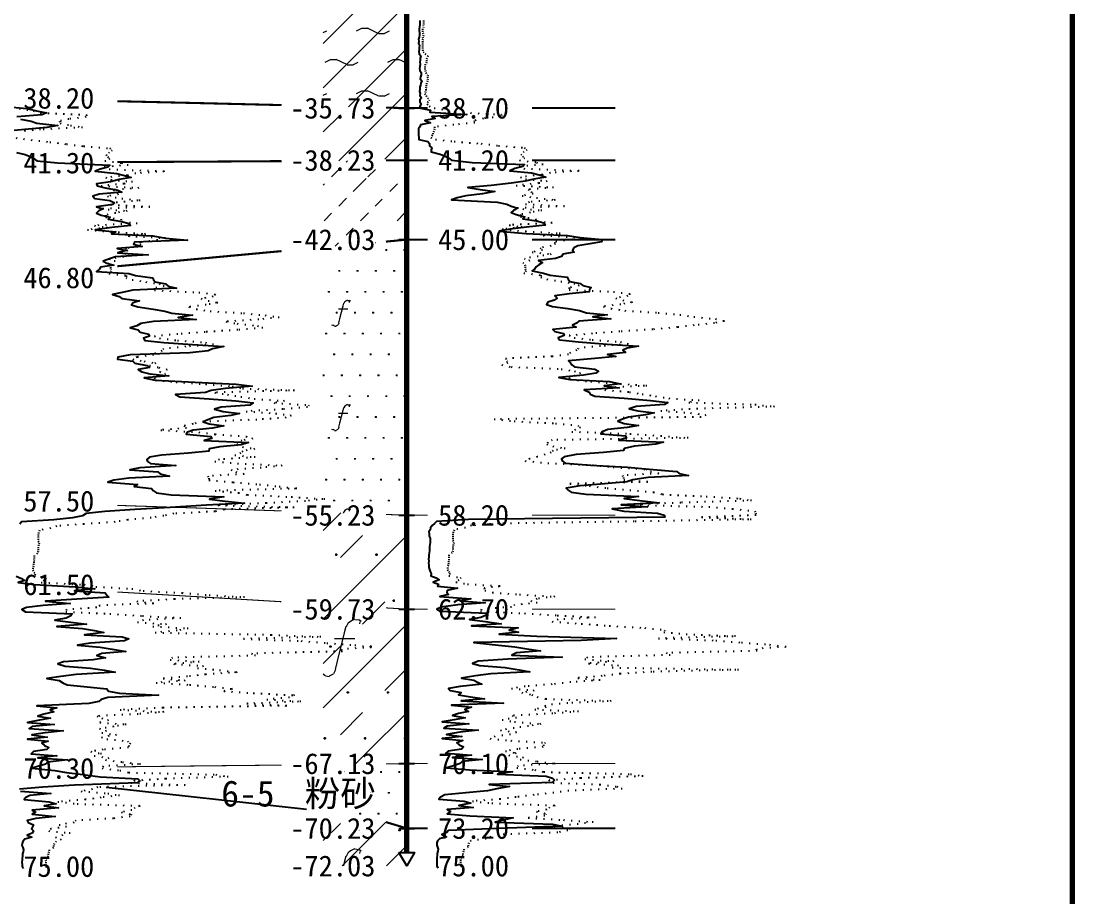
# Model space of a CAD drawing. Extents: x -37 to 3540, y -1485 to 297.
# Drawn here: x 1635.2 to 1736.1, y -1421 to -1337.1 of the extents above; entities that cross this region are included whole.
import ezdxf
from ezdxf.enums import TextEntityAlignment as Align

# ---------------------------------------------------------------- set-up
doc = ezdxf.new("R2010")
doc.units = 0
doc.linetypes.add('DOT', pattern=[6.35, 0, -6.35])
for name, color, linetype in [('CURVE', 200, 'CONTINUOUS'), ('FRAME', 7, 'CONTINUOUS'), ('HOLE', 41, 'CONTINUOUS'), ('STRATUM', 241, 'CONTINUOUS')]:
    doc.layers.add(name, color=color, linetype=linetype)
doc.layers.add('HATCH', color=7, linetype='CONTINUOUS', lineweight=13)
doc.styles.add('ST', font='')
doc.styles.get('ST').set_extended_font_data('SimSun')
pattern_1 = [(45, (1335.897, -1485), (-4.24264, 4.24264), [10, 0]), (45, (1336.958, -1488.182), (-2.12132, 6.36396), [3, -3])]
pattern_2 = [(82.875, (1335.0624, -1486.206), (0.0003693, 10.0001764), [0.0893, -80.5337]), (143.13, (1335.1634, -1486.2818), (-29.999964, 20.000054), [0.12627, -49.87373]), (172.875, (1335.3406, -1486.304), (-70.0002457, 9.9996603), [0.17857, -80.44443]), (206.565, (1335.519, -1486.2147), (-9.999705, -9.999687), [0.19954, -22.16046]), (243.435, (1335.6083, -1486.0363), (9e-06, -9.999696), [0.19954, -22.16146]), (255.964, (1335.6976, -1485.679), (-0.0002, -9.999501), [0.36813, -40.86287]), (255.964, (1336.0076, -1484.439), (-0.0002, -9.999501), [1.27838, -39.95262]), (255.964, (1336.076, -1484.165), (-0.0002, -9.999501), [0.28235, -40.94865]), (216.87, (1336.2663, -1483.9108), (-9.999982, -10.000018), [0.12627, -49.87373]), (243.435, (1336.1653, -1483.9865), (9e-06, -9.999696), [0.19954, -22.16146]), (206.565, (1336.445, -1483.8215), (-9.999705, -9.999687), [0.19954, -22.16046]), (172.875, (1336.622, -1483.8437), (-70.0002457, 9.9996603), [0.17857, -80.44443]), (143.13, (1336.723, -1483.9194), (-29.999964, 20.000054), [0.12627, -49.87373]), (82.875, (1336.712, -1484.008), (0.0003693, 10.0001764), [0.0893, -80.5337]), (0, (1335.567, -1484.66), (0, 10), [0.89286, -9.10714]), (0, (1335.922, -1485), (1, 2), [0, -1.75]), (0, (1335.897, -1484.975), (1, 2), [0, -1.75]), (0, (1335.897, -1485), (1, 2), [0, -1.75]), (0, (1335.872, -1485), (1, 2), [0, -1.75]), (0, (1335.897, -1485.025), (1, 2), [0, -1.75])]
pattern_3 = [(82.875, (1334.0608, -1487.6533), (0.000812, 22.000388), [0.1964, -177.1742]), (143.13, (1334.283, -1487.82), (-65.99992, 44.00012), [0.2778, -109.7222]), (172.875, (1334.673, -1487.8687), (-154.00054, 21.999253), [0.39285, -176.97775]), (206.565, (1335.066, -1487.672), (-21.99935, -21.9993), [0.439, -48.753]), (243.435, (1335.262, -1487.28), (2e-05, -21.99933), [0.439, -48.7552]), (255.964, (1335.4583, -1486.494), (-0.00044, -21.9989), [0.8099, -89.8983]), (255.964, (1336.1404, -1483.7656), (-0.00044, -21.9989), [2.8124, -87.8958]), (255.964, (1336.291, -1483.163), (-0.00044, -21.9989), [0.6212, -90.087]), (216.87, (1336.7096, -1482.6037), (-21.99996, -22.00004), [0.2778, -109.7222]), (243.435, (1336.487, -1482.77), (2e-05, -21.99933), [0.439, -48.7552]), (206.565, (1337.102, -1482.407), (-21.99935, -21.9993), [0.439, -48.753]), (172.875, (1337.492, -1482.456), (-154.00054, 21.999253), [0.39285, -176.97775]), (143.13, (1337.7143, -1482.6228), (-65.99992, 44.00012), [0.2778, -109.7222]), (82.875, (1337.69, -1482.8177), (0.000812, 22.000388), [0.1964, -177.1742]), (0, (1335.172, -1484.252), (0, 22), [1.9643, -20.0357]), (0, (1335.952, -1485), (2.2, 4.4), [0, -3.85]), (0, (1335.897, -1484.945), (2.2, 4.4), [0, -3.85]), (0, (1335.897, -1485), (2.2, 4.4), [0, -3.85]), (0, (1335.842, -1485), (2.2, 4.4), [0, -3.85]), (0, (1335.897, -1485.055), (2.2, 4.4), [0, -3.85])]

msp = doc.modelspace()

# ---------------------------------------------------------------- hatches: boundary and pattern name
at = {"layer": 'HATCH'}
h = msp.add_hatch(dxfattribs=at)
h.set_pattern_fill('YNNT', color=251, style=0)
h.set_pattern_definition([(45, (1335.897, -1485), (-2.12132, 2.12132), [10, 0]), (26.565, (1336.971, -1485.2536), (5.999823, 5.999812), [0.567, -12.849]), (0, (1336.404, -1485.2536), (0, 6), [0.567, -5.433]), (26.565, (1334.3157, -1485), (5.999823, 5.999812), [0.567, -12.849]), (0, (1334.823, -1484.7464), (0, 6), [0.567, -5.433]), (153.435, (1336.404, -1485.2536), (-5.999818, -5e-06), [1.134, -12.2826]), (26.565, (1339.971, -1482.2536), (5.999823, 5.999812), [0.567, -12.849]), (0, (1339.404, -1482.2536), (0, 6), [0.567, -5.433]), (26.565, (1337.3157, -1482), (5.999823, 5.999812), [0.567, -12.849]), (0, (1337.823, -1481.7464), (0, 6), [0.567, -5.433]), (153.435, (1339.404, -1482.2536), (-5.999818, -5e-06), [1.134, -12.2826])])
h.paths.add_polyline_path([(1672.12, -1334.41), (1664.12, -1334.58), (1664.12, -1345.22), (1672.12, -1345.41)])
h.paths.add_polyline_path([(1660.05, -1346.9), (1669.61, -1346.9), (1669.61, -1343.97), (1660.05, -1343.97)], flags=9)
h.paths.add_polyline_path([(1660.05, -1335.9), (1669.61, -1335.9), (1669.61, -1332.97), (1660.05, -1332.97)], flags=9)
h = msp.add_hatch(dxfattribs=at)
h.set_pattern_fill('FZNT', color=32, style=0)
h.set_pattern_definition(pattern_1)
h.paths.add_polyline_path([(1672.12, -1345.41), (1664.12, -1345.22), (1664.12, -1350.46), (1672.12, -1350.41)])
h.paths.add_polyline_path([(1660.05, -1351.9), (1669.61, -1351.9), (1669.61, -1348.97), (1660.05, -1348.97)], flags=9)
h.paths.add_polyline_path([(1660.05, -1346.9), (1669.61, -1346.9), (1669.61, -1343.97), (1660.05, -1343.97)], flags=9)
h = msp.add_hatch(dxfattribs=at)
h.set_pattern_fill('NZFT', color=52, style=0)
h.set_pattern_definition([(45, (1335.897, -1485), (-6e-07, 6.99998), [0.9473, -8.9522]), (45, (1337.297, -1483.6), (-6e-07, 6.99998), [0.9869, -8.9126]), (45, (1338.697, -1482.2), (-6e-07, 6.99998), [1.06018, -8.83931]), (45, (1340.097, -1480.8), (-6e-07, 6.99998), [0.94918, -8.95032]), (45, (1341.497, -1479.4), (-6e-07, 6.99998), [1.0365, -8.863]), (45, (1339.397, -1485), (-6e-07, 6.99998), [1.01335, -8.88615]), (45, (1340.797, -1483.6), (-6e-07, 6.99998), [1.07896, -12.12037]), (45, (1342.197, -1482.2), (-6e-07, 6.99998), [0.99882, -8.90067]), (45, (1336.597, -1480.8), (-4e-07, 6.99998), [1.05533, -8.84416]), (45, (1337.997, -1479.4), (-4e-07, 6.99998), [1.0365, -8.863])])
h.paths.add_polyline_path([(1672.12, -1350.41), (1664.12, -1350.46), (1664.12, -1358.75), (1672.12, -1358.01)])
h.paths.add_polyline_path([(1660.05, -1359.5), (1669.61, -1359.5), (1669.61, -1356.57), (1660.05, -1356.57)], flags=9)
h.paths.add_polyline_path([(1660.05, -1351.9), (1669.61, -1351.9), (1669.61, -1348.97), (1660.05, -1348.97)], flags=9)
h = msp.add_hatch(dxfattribs=at)
h.set_pattern_fill('FS', color=142, style=0)
h.set_pattern_definition(pattern_2)
h.paths.add_polyline_path([(1672.12, -1358.01), (1664.12, -1358.75), (1664.12, -1384.14), (1672.12, -1384.41)])
h.paths.add_polyline_path([(1660.05, -1385.9), (1669.61, -1385.9), (1669.61, -1382.97), (1660.05, -1382.97)], flags=9)
h.paths.add_polyline_path([(1660.05, -1359.5), (1669.61, -1359.5), (1669.61, -1356.57), (1660.05, -1356.57)], flags=9)
h = msp.add_hatch(dxfattribs=at)
h.set_pattern_fill('FZNT', color=32, style=0)
h.set_pattern_definition(pattern_1)
h.paths.add_polyline_path([(1672.12, -1384.41), (1664.12, -1384.14), (1664.12, -1392.94), (1672.12, -1393.41)])
h.paths.add_polyline_path([(1660.05, -1394.9), (1669.61, -1394.9), (1669.61, -1391.97), (1660.05, -1391.97)], flags=9)
h.paths.add_polyline_path([(1660.05, -1385.9), (1669.61, -1385.9), (1669.61, -1382.97), (1660.05, -1382.97)], flags=9)
h = msp.add_hatch(dxfattribs=at)
h.set_pattern_fill('FS', color=32, scale=2.2, style=0)
h.set_pattern_definition(pattern_3)
h.paths.add_polyline_path([(1672.12, -1384.41), (1664.12, -1384.14), (1664.12, -1392.94), (1672.12, -1393.41)])
h.paths.add_polyline_path([(1660.05, -1394.9), (1669.61, -1394.9), (1669.61, -1391.97), (1660.05, -1391.97)], flags=9)
h.paths.add_polyline_path([(1660.05, -1385.9), (1669.61, -1385.9), (1669.61, -1382.97), (1660.05, -1382.97)], flags=9)
h = msp.add_hatch(dxfattribs=at)
h.set_pattern_fill('FZNT', color=32, style=0)
h.set_pattern_definition(pattern_1)
h.paths.add_polyline_path([(1672.12, -1393.41), (1664.12, -1392.94), (1664.12, -1408.3), (1672.12, -1408.21)])
h.paths.add_polyline_path([(1660.05, -1409.7), (1669.61, -1409.7), (1669.61, -1406.77), (1660.05, -1406.77)], flags=9)
h.paths.add_polyline_path([(1660.05, -1394.9), (1669.61, -1394.9), (1669.61, -1391.97), (1660.05, -1391.97)], flags=9)
h = msp.add_hatch(dxfattribs=at)
h.set_pattern_fill('FS', color=32, scale=2.2, style=0)
h.set_pattern_definition(pattern_3)
h.paths.add_polyline_path([(1672.12, -1393.41), (1664.12, -1392.94), (1664.12, -1408.3), (1672.12, -1408.21)])
h.paths.add_polyline_path([(1660.05, -1409.7), (1669.61, -1409.7), (1669.61, -1406.77), (1660.05, -1406.77)], flags=9)
h.paths.add_polyline_path([(1660.05, -1394.9), (1669.61, -1394.9), (1669.61, -1391.97), (1660.05, -1391.97)], flags=9)
h = msp.add_hatch(dxfattribs=at)
h.set_pattern_fill('FS', color=142, style=0)
h.set_pattern_definition(pattern_2)
h.paths.add_polyline_path([(1672.12, -1408.21), (1664.12, -1408.3), (1664.12, -1412.01), (1672.12, -1414.41)])
h.paths.add_polyline_path([(1664.55, -1412.09), (1671.14, -1412.09), (1671.14, -1408.42), (1664.55, -1408.42)], flags=24)
h.paths.add_polyline_path([(1660.05, -1409.7), (1669.61, -1409.7), (1669.61, -1406.77), (1660.05, -1406.77)], flags=9)
h = msp.add_hatch(dxfattribs=at)
h.set_pattern_fill('FZNT', color=32, style=0)
h.set_pattern_definition(pattern_1)
h.paths.add_polyline_path([(1672.12, -1414.41), (1664.12, -1412.01), (1664.12, -1418.01), (1672.12, -1418.01), (1671.37, -1416.71), (1672.12, -1416.71)])
h.paths.add_polyline_path([(1660.05, -1419.5), (1669.61, -1419.5), (1669.61, -1416.57), (1660.05, -1416.57)], flags=9)
h.paths.add_polyline_path([(1660.05, -1415.9), (1669.61, -1415.9), (1669.61, -1412.97), (1660.05, -1412.97)], flags=9)
h = msp.add_hatch(dxfattribs=at)
h.set_pattern_fill('FS', color=32, scale=2.2, style=0)
h.set_pattern_definition(pattern_3)
h.paths.add_polyline_path([(1672.12, -1414.41), (1664.12, -1412.01), (1664.12, -1418.01), (1672.12, -1418.01), (1671.37, -1416.71), (1672.12, -1416.71)])
h.paths.add_polyline_path([(1660.05, -1419.5), (1669.61, -1419.5), (1669.61, -1416.57), (1660.05, -1416.57)], flags=9)
h.paths.add_polyline_path([(1660.05, -1415.9), (1669.61, -1415.9), (1669.61, -1412.97), (1660.05, -1412.97)], flags=9)

# ---------------------------------------------------------------- linework, layer by layer
at = {"layer": 'CURVE', "color": 30, "linetype": 'Continuous'}
for points in [[(1673.39, -1337.01), (1673.38, -1337.21), (1673.38, -1337.41), (1673.35, -1337.61), (1673.32, -1337.81), (1673.32, -1338.01), (1673.33, -1338.21), (1673.34, -1338.41), (1673.3, -1338.61), (1673.26, -1338.81), (1673.29, -1339.01), (1673.26, -1339.21), (1673.33, -1339.41), (1673.32, -1339.61), (1673.32, -1339.81), (1673.29, -1340.01), (1673.32, -1340.21), (1673.48, -1340.41), (1673.4, -1340.61), (1673.4, -1340.81), (1673.39, -1341.01), (1673.4, -1341.21), (1673.38, -1341.41), (1673.33, -1341.61), (1673.38, -1341.81), (1673.49, -1342.01), (1673.49, -1342.21), (1673.44, -1342.41), (1673.42, -1342.61), (1673.56, -1342.81), (1673.48, -1343.01), (1673.45, -1343.21), (1673.38, -1343.41), (1673.38, -1343.61), (1673.34, -1343.81), (1673.42, -1344.01), (1673.38, -1344.21), (1673.54, -1344.41), (1673.37, -1344.61), (1673.38, -1344.81), (1673.49, -1345.01), (1673.39, -1345.21), (1673.45, -1345.41), (1674.39, -1345.61), (1674.33, -1345.81), (1677.89, -1346.01), (1674.51, -1346.21), (1674.84, -1346.41), (1673.87, -1346.61), (1674.41, -1346.81), (1673.43, -1347.01), (1673.38, -1347.21), (1673.26, -1347.41), (1673.26, -1347.61), (1673.26, -1347.81), (1673.26, -1348.01), (1673.28, -1348.21), (1673.29, -1348.41), (1674.15, -1348.61), (1674.3, -1348.81), (1674.31, -1349.01), (1674.51, -1349.21), (1674.47, -1349.41), (1674.47, -1349.61), (1675.31, -1349.81), (1675.79, -1350.01), (1676.15, -1350.21), (1676.42, -1350.41), (1678.39, -1350.61), (1683.41, -1350.81), (1683.23, -1351.01), (1682.48, -1351.21), (1682.01, -1351.41), (1684.09, -1351.61), (1684.81, -1351.81), (1685.45, -1352.01), (1684.31, -1352.21), (1683.47, -1352.41), (1682.12, -1352.61), (1680.21, -1352.81), (1677.97, -1353.01), (1679.17, -1353.21), (1680.55, -1353.41), (1679.38, -1353.61), (1677.79, -1353.81), (1676.96, -1354.01), (1676.4, -1354.21), (1680.78, -1354.41), (1681.7, -1354.61), (1682.13, -1354.81), (1682.78, -1355.01), (1682.36, -1355.21), (1682.12, -1355.41), (1682.59, -1355.61), (1683.44, -1355.81), (1683.24, -1356.01), (1684.54, -1356.21), (1685.25, -1356.41), (1685.39, -1356.61), (1683.6, -1356.81), (1681.99, -1357.01), (1680.97, -1357.21), (1683.57, -1357.41), (1687.53, -1357.61), (1688.73, -1357.81), (1690.84, -1358.01), (1690.77, -1358.21), (1689.67, -1358.41), (1688.5, -1358.61), (1688.12, -1358.81), (1687.99, -1359.01), (1688.17, -1359.21), (1687.07, -1359.41), (1686.96, -1359.61), (1686.38, -1359.81), (1684.76, -1360.01), (1685.12, -1360.21), (1684.78, -1360.41), (1684.52, -1360.61), (1684.4, -1360.81), (1684.14, -1361.01), (1685.23, -1361.21), (1685.86, -1361.41), (1687.5, -1361.61), (1687.58, -1361.81), (1687.76, -1362.01), (1688.73, -1362.21), (1688.99, -1362.41), (1689.79, -1362.61), (1689.63, -1362.81), (1689.59, -1363.01), (1687.68, -1363.21), (1686.32, -1363.41), (1686.55, -1363.61), (1686.26, -1363.81), (1685.64, -1364.01), (1685.5, -1364.21), (1686.09, -1364.41), (1687.57, -1364.61), (1688.67, -1364.81), (1689.35, -1365.01), (1691.33, -1365.21), (1689.95, -1365.41), (1691.67, -1365.61), (1688.6, -1365.81), (1688.39, -1366.01), (1688.01, -1366.21), (1688.36, -1366.41), (1686.11, -1366.61), (1686.32, -1366.81), (1687.13, -1367.01), (1687.22, -1367.21), (1686.63, -1367.41), (1686.76, -1367.61), (1688.58, -1367.81), (1691.32, -1368.01), (1694.32, -1368.21), (1693.24, -1368.41), (1692.83, -1368.61), (1693.08, -1368.81), (1691.35, -1369.01), (1692.17, -1369.21), (1690.14, -1369.41), (1687.62, -1369.61), (1687.82, -1369.81), (1687.94, -1370.01), (1688.21, -1370.21), (1690.14, -1370.41), (1690.48, -1370.61), (1690.24, -1370.81), (1689.06, -1371.01), (1686.71, -1371.21), (1687.74, -1371.41), (1691.54, -1371.61), (1692.53, -1371.81), (1691.05, -1372.01), (1692.49, -1372.21), (1689.13, -1372.41), (1689.59, -1372.61), (1689.7, -1372.81), (1690.13, -1373.01), (1692.94, -1373.21), (1695.48, -1373.41), (1697.13, -1373.61), (1696.82, -1373.81), (1694.09, -1374.01), (1693.43, -1374.21), (1694.27, -1374.41), (1695.84, -1374.61), (1694.99, -1374.81), (1693.36, -1375.01), (1692.8, -1375.21), (1692.36, -1375.41), (1692.94, -1375.61), (1694.33, -1375.81), (1693.24, -1376.01), (1691.38, -1376.21), (1690.85, -1376.41), (1690.73, -1376.61), (1693.08, -1376.81), (1693.18, -1377.01), (1692.45, -1377.21), (1696.71, -1377.41), (1695.98, -1377.61), (1693.96, -1377.81), (1692.94, -1378.01), (1692.89, -1378.21), (1690.96, -1378.41), (1688.37, -1378.61), (1687.2, -1378.81), (1686.94, -1379.01), (1687.01, -1379.21), (1687.31, -1379.41), (1689.75, -1379.61), (1693.29, -1379.81), (1695.34, -1380.01), (1698.01, -1380.21), (1698.23, -1380.41), (1699.13, -1380.61), (1695.24, -1380.81), (1693.78, -1381.01), (1693.21, -1381.21), (1691.07, -1381.41), (1688.74, -1381.61), (1687.4, -1381.81), (1687.58, -1382.01), (1687.88, -1382.21), (1689.29, -1382.41), (1694.34, -1382.61), (1692.97, -1382.81), (1694.45, -1383.01), (1696.3, -1383.21), (1692.66, -1383.41), (1695.19, -1383.61), (1691.82, -1383.81), (1692.92, -1384.01), (1696.14, -1384.21), (1696.78, -1384.41), (1696.84, -1384.61), (1678.03, -1384.81), (1674.96, -1385.01), (1674.79, -1385.21), (1674.55, -1385.41), (1674.4, -1385.61), (1674.37, -1385.81), (1674.23, -1386.01), (1674.26, -1386.21), (1674.28, -1386.41), (1674.36, -1386.61), (1674.36, -1386.81), (1674.37, -1387.01), (1674.34, -1387.21), (1674.31, -1387.41), (1674.3, -1387.61), (1674.3, -1387.81), (1674.27, -1388.01), (1674.25, -1388.21), (1674.23, -1388.41), (1674.21, -1388.61), (1674.23, -1388.81), (1674.21, -1389.01), (1674.23, -1389.21), (1674.23, -1389.41), (1674.29, -1389.61), (1674.35, -1389.81), (1674.47, -1390.01), (1674.44, -1390.21), (1674.94, -1390.41), (1675.23, -1390.61), (1674.64, -1390.81), (1675.17, -1391.01), (1675.08, -1391.21), (1676.98, -1391.41), (1676.01, -1391.61), (1675.95, -1391.81), (1676.13, -1392.01), (1675.3, -1392.21), (1678.25, -1392.41), (1677.25, -1392.61), (1679.62, -1392.81), (1677.03, -1393.01), (1675.41, -1393.21), (1674.99, -1393.41), (1675.32, -1393.61), (1679.81, -1393.81), (1679.68, -1394.01), (1679.23, -1394.21), (1678.14, -1394.41), (1679.68, -1394.61), (1681.18, -1394.81), (1678.34, -1395.01), (1682.79, -1395.21), (1681.94, -1395.41), (1682.83, -1395.61), (1680.99, -1395.81), (1684.59, -1396.01), (1692.23, -1396.21), (1688.82, -1396.41), (1678.54, -1396.61), (1680.32, -1396.81), (1682.49, -1397.01), (1683.64, -1397.21), (1684.94, -1397.41), (1682.65, -1397.61), (1682.18, -1397.81), (1687.01, -1398.01), (1681.8, -1398.21), (1678.96, -1398.41), (1678.42, -1398.61), (1679.14, -1398.81), (1681.55, -1399.01), (1682.9, -1399.21), (1683.91, -1399.41), (1680.18, -1399.61), (1678.7, -1399.81), (1677.38, -1400.01), (1678.56, -1400.21), (1678.9, -1400.41), (1679.31, -1400.61), (1677.25, -1400.81), (1676.13, -1401.01), (1676.29, -1401.21), (1677.35, -1401.41), (1677.08, -1401.61), (1678.23, -1401.81), (1679.58, -1402.01), (1677.35, -1402.21), (1681.39, -1402.41), (1676.41, -1402.61), (1678.34, -1402.81), (1677.68, -1403.01), (1678.05, -1403.21), (1677.08, -1403.41), (1676.51, -1403.61), (1677.73, -1403.81), (1676.67, -1404.01), (1675.53, -1404.21), (1678.07, -1404.41), (1675.98, -1404.61), (1675.68, -1404.81), (1678.95, -1405.01), (1677.22, -1405.21), (1675.94, -1405.41), (1677.41, -1405.61), (1675.51, -1405.81), (1677.49, -1406.01), (1676.91, -1406.21), (1677.14, -1406.41), (1677.56, -1406.61), (1677.38, -1406.81), (1676.09, -1407.01), (1675.87, -1407.21), (1678.34, -1407.41), (1676.5, -1407.61), (1679.36, -1407.81), (1677.43, -1408.01), (1677.24, -1408.21), (1676.61, -1408.41), (1675.94, -1408.61), (1678.13, -1408.81), (1682.27, -1409.01), (1680.83, -1409.21), (1685.47, -1409.41), (1686.08, -1409.61), (1686.29, -1409.81), (1686.04, -1410.01), (1680.02, -1410.21), (1681.98, -1410.41), (1680.75, -1410.61), (1679.85, -1410.81), (1677.77, -1411.01), (1675.76, -1411.21), (1675.35, -1411.41), (1675.19, -1411.61), (1677.61, -1411.81), (1678.26, -1412.01), (1677.12, -1412.21), (1678.48, -1412.41), (1675.98, -1412.61), (1676.3, -1412.81), (1675.98, -1413.01), (1678.18, -1413.21), (1682.33, -1413.41), (1681.49, -1413.61), (1680.59, -1413.81), (1686.09, -1414.01), (1687, -1414.21), (1680.9, -1414.41), (1676.11, -1414.61), (1675.96, -1414.81), (1675.49, -1415.01), (1675.93, -1415.21), (1675.27, -1415.41), (1675.06, -1415.61), (1675.02, -1415.81), (1674.99, -1416.01), (1675.08, -1416.21), (1675.14, -1416.41), (1675.1, -1416.61), (1675.03, -1416.81), (1675.03, -1417.01), (1675.02, -1417.21), (1675.02, -1417.41), (1674.99, -1417.61), (1675, -1417.81), (1675.02, -1418.01), (1675.09, -1418.21)], [(1633.65, -1345.26), (1635.71, -1345.46), (1636.65, -1345.66), (1637.59, -1345.86), (1637.15, -1346.06), (1634.77, -1346.26)], [(1635.1, -1346.46), (1636.13, -1346.66), (1636.67, -1346.86), (1638.69, -1347.06), (1637.64, -1347.26), (1635.52, -1347.46), (1633.52, -1347.66)], [(1634.73, -1349.66), (1635.57, -1349.86), (1636.05, -1350.06), (1636.41, -1350.26), (1636.68, -1350.46), (1638.65, -1350.66), (1643.67, -1350.86), (1643.49, -1351.06), (1642.74, -1351.26), (1642.27, -1351.46), (1644.35, -1351.66), (1645.07, -1351.86), (1645.71, -1352.06), (1644.57, -1352.26), (1643.73, -1352.46), (1642.38, -1352.66), (1642.47, -1352.86), (1643.23, -1353.06), (1644.43, -1353.26), (1644.81, -1353.46), (1642.64, -1353.66), (1642.05, -1353.86), (1642.22, -1354.06), (1643.66, -1354.26), (1644.04, -1354.46), (1643.96, -1354.66), (1642.39, -1354.86), (1643.04, -1355.06), (1642.62, -1355.26), (1642.38, -1355.46), (1642.85, -1355.66), (1643.7, -1355.86), (1643.5, -1356.06), (1644.8, -1356.26), (1645.51, -1356.46), (1645.65, -1356.66), (1643.86, -1356.86), (1642.25, -1357.06), (1644.23, -1357.26), (1643.83, -1357.46), (1647.79, -1357.66), (1648.99, -1357.86), (1651.1, -1358.06), (1646.03, -1358.26), (1645.93, -1358.46), (1646.76, -1358.66), (1644.38, -1358.86), (1645.25, -1359.06), (1644.43, -1359.26), (1647.33, -1359.46), (1644.22, -1359.66), (1643.64, -1359.86), (1643.02, -1360.06), (1643.38, -1360.26), (1644.04, -1360.46), (1642.78, -1360.66), (1642.66, -1360.86), (1642.4, -1361.06), (1645.49, -1361.26), (1646.12, -1361.46), (1647.76, -1361.66), (1647.84, -1361.86), (1648.02, -1362.06), (1648.99, -1362.26), (1649.25, -1362.46), (1650.05, -1362.66), (1645.89, -1362.86), (1644.85, -1363.06), (1643.94, -1363.26), (1644.58, -1363.46), (1644.81, -1363.66), (1646.52, -1363.86), (1645.9, -1364.06), (1645.76, -1364.26), (1646.35, -1364.46), (1647.83, -1364.66), (1648.93, -1364.86), (1649.61, -1365.06), (1651.59, -1365.26), (1650.21, -1365.46), (1651.93, -1365.66), (1647.86, -1365.86), (1646.65, -1366.06), (1646.27, -1366.26), (1645.62, -1366.46), (1646.37, -1366.66), (1646.58, -1366.86), (1647.39, -1367.06), (1647.48, -1367.26), (1646.89, -1367.46), (1647.02, -1367.66), (1648.84, -1367.86), (1651.58, -1368.06), (1654.58, -1368.26), (1653.5, -1368.46), (1653.09, -1368.66), (1651.34, -1368.86), (1645.61, -1369.06), (1644.43, -1369.26), (1644.4, -1369.46), (1645.88, -1369.66), (1646.08, -1369.86), (1647.2, -1370.06), (1647.47, -1370.26), (1646.4, -1370.46), (1646.74, -1370.66), (1647.5, -1370.86), (1649.32, -1371.06), (1646.97, -1371.26), (1648, -1371.46), (1651.8, -1371.66), (1655.79, -1371.86), (1657.31, -1372.06), (1654.75, -1372.26), (1653.39, -1372.46), (1652.85, -1372.66), (1649.96, -1372.86), (1650.39, -1373.06), (1653.2, -1373.26), (1655.74, -1373.46), (1657.39, -1373.66), (1657.08, -1373.86), (1654.35, -1374.06), (1653.69, -1374.26), (1654.53, -1374.46), (1656.1, -1374.66), (1655.25, -1374.86), (1653.62, -1375.06), (1653.06, -1375.26), (1652.62, -1375.46), (1653.2, -1375.66), (1654.59, -1375.86), (1653.5, -1376.06), (1651.64, -1376.26), (1651.11, -1376.46), (1650.99, -1376.66), (1653.34, -1376.86), (1653.44, -1377.06), (1652.71, -1377.26), (1656.97, -1377.46), (1656.24, -1377.66), (1654.22, -1377.86), (1653.2, -1378.06), (1653.15, -1378.26), (1651.22, -1378.46), (1648.63, -1378.66), (1647.46, -1378.86), (1647.2, -1379.06), (1647.27, -1379.26), (1647.57, -1379.46), (1650.01, -1379.66), (1646.55, -1379.86), (1645.6, -1380.06), (1648.27, -1380.26), (1648.49, -1380.46), (1649.39, -1380.66), (1645.5, -1380.86), (1644.04, -1381.06), (1643.47, -1381.26), (1646.33, -1381.46), (1646, -1381.66), (1647.66, -1381.86), (1647.84, -1382.06), (1648.14, -1382.26), (1649.55, -1382.46), (1654.6, -1382.66), (1653.23, -1382.86), (1654.71, -1383.06), (1656.56, -1383.26), (1652.92, -1383.46), (1649.45, -1383.66), (1646.08, -1383.86), (1643.18, -1384.06), (1641.4, -1384.26), (1641.04, -1384.46), (1640.1, -1384.66), (1638.29, -1384.86), (1635.22, -1385.06), (1635.05, -1385.26)], [(1634.7, -1390.26), (1635.2, -1390.46), (1635.49, -1390.66), (1634.9, -1390.86), (1636.43, -1391.06), (1640.34, -1391.26), (1642.24, -1391.46), (1640.27, -1391.66), (1643.21, -1391.86), (1643.39, -1392.06), (1643.56, -1392.26), (1640.51, -1392.46), (1637.51, -1392.66), (1639.88, -1392.86), (1637.29, -1393.06), (1635.67, -1393.26), (1635.25, -1393.46), (1635.58, -1393.66), (1640.07, -1393.86), (1639.94, -1394.06), (1639.49, -1394.26), (1638.4, -1394.46), (1639.94, -1394.66), (1641.44, -1394.86), (1638.6, -1395.06), (1641.05, -1395.26), (1642.2, -1395.46), (1643.09, -1395.66), (1641.25, -1395.86), (1644.85, -1396.06), (1645.49, -1396.26), (1645.08, -1396.46), (1641.8, -1396.66), (1640.58, -1396.86), (1642.75, -1397.06), (1643.9, -1397.26), (1645.2, -1397.46), (1642.91, -1397.66), (1642.44, -1397.86), (1643.27, -1398.06), (1642.06, -1398.26), (1639.22, -1398.46), (1638.68, -1398.66), (1639.4, -1398.86), (1641.81, -1399.06), (1643.16, -1399.26), (1644.17, -1399.46), (1640.44, -1399.66), (1638.96, -1399.86), (1637.64, -1400.06), (1638.82, -1400.26), (1639.16, -1400.46), (1639.57, -1400.66), (1641.51, -1400.86), (1643.39, -1401.06), (1643.55, -1401.26), (1644.61, -1401.46), (1648.34, -1401.66), (1643.49, -1401.86), (1642.84, -1402.06), (1642.61, -1402.26), (1641.65, -1402.46), (1636.67, -1402.66), (1638.6, -1402.86), (1637.94, -1403.06), (1638.31, -1403.26), (1637.34, -1403.46), (1636.77, -1403.66), (1637.99, -1403.86), (1636.93, -1404.06), (1635.79, -1404.26), (1638.33, -1404.46), (1636.24, -1404.66), (1635.94, -1404.86), (1639.21, -1405.06), (1637.48, -1405.26), (1636.2, -1405.46), (1637.67, -1405.66), (1635.77, -1405.86), (1637.75, -1406.06), (1637.17, -1406.26), (1637.4, -1406.46), (1637.82, -1406.66), (1637.64, -1406.86), (1636.35, -1407.06), (1636.13, -1407.26), (1638.6, -1407.46), (1636.76, -1407.66), (1639.62, -1407.86), (1637.69, -1408.06), (1637.5, -1408.26), (1636.87, -1408.46), (1636.2, -1408.66), (1638.39, -1408.86), (1639.53, -1409.06), (1641.09, -1409.26), (1642.73, -1409.46), (1646.34, -1409.66), (1646.55, -1409.86), (1646.3, -1410.06), (1640.28, -1410.26), (1637.24, -1410.46), (1635.01, -1410.66)], [(1635.11, -1410.86), (1638.03, -1411.06), (1636.02, -1411.26), (1635.61, -1411.46), (1635.45, -1411.66), (1637.87, -1411.86), (1638.52, -1412.06), (1637.38, -1412.26), (1638.74, -1412.46), (1636.24, -1412.66), (1636.56, -1412.86), (1636.24, -1413.06), (1638.44, -1413.26), (1636.59, -1413.46), (1635.75, -1413.66), (1635.85, -1413.86), (1636.35, -1414.06), (1636.26, -1414.26), (1636.16, -1414.46), (1636.37, -1414.66), (1636.22, -1414.86), (1635.75, -1415.06), (1636.19, -1415.26), (1635.53, -1415.46), (1635.32, -1415.66), (1635.28, -1415.86), (1635.25, -1416.06), (1635.34, -1416.26), (1635.4, -1416.46), (1635.36, -1416.66), (1635.29, -1416.86), (1635.29, -1417.06), (1635.28, -1417.26), (1635.28, -1417.46), (1635.25, -1417.66), (1635.26, -1417.86), (1635.28, -1418.06), (1635.35, -1418.26)]]:
    msp.add_lwpolyline(points, dxfattribs=at)
at = {"layer": 'CURVE', "color": 100, "linetype": 'DOT', "ltscale": 0.1}
for points in [[(1673.74, -1337.01), (1673.74, -1337.21), (1673.71, -1337.41), (1673.73, -1337.61), (1673.63, -1337.81), (1673.64, -1338.01), (1673.65, -1338.21), (1673.72, -1338.41), (1673.64, -1338.61), (1673.66, -1338.81), (1673.62, -1339.01), (1673.63, -1339.21), (1673.64, -1339.41), (1673.64, -1339.61), (1673.64, -1339.81), (1673.69, -1340.01), (1673.87, -1340.21), (1674.16, -1340.41), (1674.03, -1340.61), (1674.02, -1340.81), (1674.02, -1341.01), (1673.9, -1341.21), (1673.86, -1341.41), (1673.85, -1341.61), (1673.89, -1341.81), (1673.95, -1342.01), (1674.13, -1342.21), (1674.11, -1342.41), (1674.14, -1342.61), (1674.11, -1342.81), (1674.02, -1343.01), (1673.99, -1343.21), (1673.97, -1343.41), (1673.95, -1343.61), (1673.93, -1343.81), (1673.87, -1344.01), (1673.98, -1344.21), (1674.11, -1344.41), (1674.28, -1344.61), (1674.16, -1344.81), (1674.06, -1345.01), (1674.26, -1345.21), (1674.74, -1345.41), (1676.08, -1345.61), (1676.75, -1345.81), (1681.19, -1346.01), (1681.14, -1346.21), (1679.49, -1346.41), (1678.59, -1346.61), (1678.64, -1346.81), (1676.64, -1347.01), (1674.79, -1347.21), (1674.78, -1347.41), (1674.71, -1347.61), (1674.63, -1347.81), (1674.59, -1348.01), (1674.42, -1348.21), (1674.87, -1348.41), (1676.65, -1348.61), (1679.25, -1348.81), (1680.9, -1349.01), (1683.38, -1349.21), (1683.64, -1349.41), (1683.35, -1349.61), (1683.05, -1349.81), (1683.22, -1350.01), (1683.42, -1350.21), (1682.93, -1350.41), (1684.56, -1350.61), (1685.18, -1350.81), (1682.85, -1351.01), (1683.34, -1351.21), (1688.65, -1351.41), (1685.91, -1351.61), (1685.06, -1351.81), (1683.02, -1352.01), (1683.49, -1352.21), (1685.58, -1352.41), (1684.77, -1352.61), (1682.59, -1352.81), (1686.19, -1353.01), (1683.76, -1353.21), (1684.03, -1353.41), (1684.23, -1353.61), (1683.18, -1353.81), (1684.55, -1354.01), (1686.33, -1354.21), (1683.89, -1354.41), (1683.49, -1354.61), (1687.24, -1354.81), (1682.52, -1355.01), (1685.06, -1355.21), (1683.97, -1355.41), (1683.04, -1355.61), (1683.01, -1355.81), (1684.47, -1356.01), (1684.56, -1356.21), (1686.04, -1356.41), (1681.95, -1356.61), (1683.18, -1356.81), (1681.28, -1357.01), (1683.49, -1357.21), (1686.82, -1357.41), (1685.18, -1357.61), (1688.73, -1357.81), (1687.97, -1358.01), (1686.31, -1358.21), (1686.38, -1358.41), (1685.95, -1358.61), (1684.9, -1358.81), (1685.14, -1359.01), (1684.15, -1359.21), (1685.97, -1359.41), (1684.72, -1359.61), (1683.39, -1359.81), (1683.92, -1360.01), (1683.23, -1360.21), (1683.44, -1360.41), (1683.47, -1360.61), (1683.47, -1360.81), (1683.56, -1361.01), (1683.35, -1361.21), (1684.96, -1361.41), (1684.96, -1361.61), (1685.55, -1361.81), (1686.87, -1362.01), (1688.15, -1362.21), (1688.63, -1362.41), (1687.7, -1362.61), (1687.69, -1362.81), (1691.94, -1363.01), (1693.53, -1363.21), (1693.32, -1363.41), (1692.16, -1363.61), (1692.83, -1363.81), (1693.75, -1364.01), (1692.63, -1364.21), (1690.98, -1364.41), (1691.7, -1364.61), (1693.03, -1364.81), (1696.21, -1365.01), (1698.3, -1365.21), (1699.63, -1365.41), (1701.7, -1365.61), (1702.56, -1365.81), (1701.61, -1366.01), (1699.65, -1366.21), (1698.06, -1366.41), (1695.69, -1366.61), (1692.55, -1366.81), (1689.93, -1367.01), (1687.68, -1367.21), (1688.16, -1367.41), (1689.89, -1367.61), (1692.59, -1367.81), (1693.35, -1368.01), (1690.69, -1368.21), (1688.56, -1368.41), (1688.41, -1368.61), (1687.8, -1368.81), (1687.61, -1369.01), (1686.04, -1369.21), (1681.6, -1369.41), (1681.7, -1369.61), (1681.82, -1369.81), (1681.22, -1370.01), (1682.12, -1370.21), (1686.92, -1370.41), (1688.2, -1370.61), (1688.76, -1370.81), (1688.25, -1371.01), (1687.69, -1371.21), (1687.79, -1371.41), (1689.77, -1371.61), (1692.59, -1371.81), (1695.14, -1372.01), (1691.13, -1372.21), (1691.09, -1372.41), (1693.46, -1372.61), (1694.67, -1372.81), (1695.96, -1373.01), (1697.23, -1373.21), (1700.14, -1373.41), (1699.16, -1373.61), (1705.49, -1373.81), (1707.35, -1374.01), (1700, -1374.21), (1696.47, -1374.41), (1699.3, -1374.61), (1700.78, -1374.81), (1700.32, -1375.01), (1680.51, -1375.21), (1682.4, -1375.41), (1686.38, -1375.61), (1688.51, -1375.81), (1688.77, -1376.01), (1688.29, -1376.21), (1687.94, -1376.41), (1693.51, -1376.61), (1696.48, -1376.81), (1699.1, -1377.01), (1686.07, -1377.21), (1685.63, -1377.41), (1685.55, -1377.61), (1686.12, -1377.81), (1687.3, -1378.01), (1686.14, -1378.21), (1685.95, -1378.41), (1685.38, -1378.61), (1684.65, -1378.81), (1683.92, -1379.01), (1683.47, -1379.21), (1685.63, -1379.41), (1689.93, -1379.61), (1691.91, -1379.81), (1695.05, -1380.01), (1695.47, -1380.21), (1696.28, -1380.41), (1692.8, -1380.61), (1692.89, -1380.81), (1692.91, -1381.01), (1695.21, -1381.21), (1687.76, -1381.41), (1689.64, -1381.61), (1691.32, -1381.81), (1693.49, -1382.01), (1695.75, -1382.21), (1696.61, -1382.41), (1700.8, -1382.61), (1704.02, -1382.81), (1705.16, -1383.01), (1698.39, -1383.21), (1693.75, -1383.41), (1701.06, -1383.61), (1703.34, -1383.81), (1705.49, -1384.01), (1705.55, -1384.21), (1705.59, -1384.41), (1700.38, -1384.61), (1705.12, -1384.81), (1693.91, -1385.01), (1680.92, -1385.21), (1678.33, -1385.41), (1677.75, -1385.61), (1676.67, -1385.81), (1676.58, -1386.01), (1676.54, -1386.21), (1676.53, -1386.41), (1676.53, -1386.61), (1676.55, -1386.81), (1676.64, -1387.01), (1676.58, -1387.21), (1676.55, -1387.41), (1676.55, -1387.61), (1676.53, -1387.81), (1676.48, -1388.01), (1676.15, -1388.21), (1676.15, -1388.41), (1676.15, -1388.61), (1676.13, -1388.81), (1676.11, -1389.01), (1676.11, -1389.21), (1676.03, -1389.41), (1676.04, -1389.61), (1676.14, -1389.81), (1676.28, -1390.01), (1676.15, -1390.21), (1677.31, -1390.41), (1677.1, -1390.61), (1676.84, -1390.81), (1677.95, -1391.01), (1681.07, -1391.21), (1679.53, -1391.41), (1679.61, -1391.61), (1680.35, -1391.81), (1682.92, -1392.01), (1686.31, -1392.21), (1684.61, -1392.41), (1684.01, -1392.61), (1684.63, -1392.81), (1682.45, -1393.01), (1682.15, -1393.21), (1679.29, -1393.41), (1679.18, -1393.61), (1683.4, -1393.81), (1686.55, -1394.01), (1690.21, -1394.21), (1686.64, -1394.41), (1686.06, -1394.61), (1688.85, -1394.81), (1691.53, -1395.01), (1694.93, -1395.21), (1696.86, -1395.41), (1696.74, -1395.61), (1698.88, -1395.81), (1703.63, -1396.01), (1696.23, -1396.21), (1701.74, -1396.41), (1704.2, -1396.61), (1706.89, -1396.81), (1708.48, -1397.01), (1705.59, -1397.21), (1705.69, -1397.41), (1696.98, -1397.61), (1697.36, -1397.81), (1689.43, -1398.01), (1689.18, -1398.21), (1691.98, -1398.41), (1689.55, -1398.61), (1692.4, -1398.81), (1691.8, -1399.01), (1703.91, -1399.21), (1695.61, -1399.41), (1692.59, -1399.61), (1690.86, -1399.81), (1688.51, -1400.01), (1690.64, -1400.21), (1687.84, -1400.41), (1686.06, -1400.61), (1683.47, -1400.81), (1682.17, -1401.01), (1684.34, -1401.21), (1683.16, -1401.41), (1684.1, -1401.61), (1684.63, -1401.81), (1685.46, -1402.01), (1691.71, -1402.21), (1687.55, -1402.41), (1685.36, -1402.61), (1685.48, -1402.81), (1684.39, -1403.01), (1688.57, -1403.21), (1686.13, -1403.41), (1682.21, -1403.61), (1682.65, -1403.81), (1681.27, -1404.01), (1682.45, -1404.21), (1684.96, -1404.41), (1683.78, -1404.61), (1682.42, -1404.81), (1681.1, -1405.01), (1682.65, -1405.21), (1682.06, -1405.41), (1680.6, -1405.61), (1680.12, -1405.81), (1682.09, -1406.01), (1685.39, -1406.21), (1685.24, -1406.41), (1685.2, -1406.61), (1682.78, -1406.81), (1681.58, -1407.01), (1682.6, -1407.21), (1681.91, -1407.41), (1683.3, -1407.61), (1682.99, -1407.81), (1684.61, -1408.01), (1686.35, -1408.21), (1682.8, -1408.41), (1682.67, -1408.61), (1684.38, -1408.81), (1685.24, -1409.01), (1693.56, -1409.21), (1694.76, -1409.41), (1688.76, -1409.61), (1685.79, -1409.81), (1685.41, -1410.01), (1690.62, -1410.21), (1692.26, -1410.41), (1692.76, -1410.61), (1687.66, -1410.81), (1686.21, -1411.01), (1684.34, -1411.21), (1682.59, -1411.41), (1681.08, -1411.61), (1678.42, -1411.81), (1680.27, -1412.01), (1686.33, -1412.21), (1685.81, -1412.41), (1685.53, -1412.61), (1684.54, -1412.81), (1685.46, -1413.01), (1685.35, -1413.21), (1683.76, -1413.41), (1687.15, -1413.61), (1689.98, -1413.81), (1688.55, -1414.01), (1686.27, -1414.21), (1687.77, -1414.41), (1687.57, -1414.61), (1686.6, -1414.81), (1680.91, -1415.01), (1680.21, -1415.21), (1679.74, -1415.41), (1678.26, -1415.61), (1678.07, -1415.81), (1678, -1416.01), (1678.02, -1416.21), (1677.6, -1416.41), (1677.57, -1416.61), (1677.51, -1416.81), (1677.5, -1417.01), (1677.32, -1417.21), (1677.26, -1417.41), (1677.28, -1417.61), (1677.28, -1417.81), (1677.32, -1418.01), (1677.32, -1418.21)], [(1635, -1345.46), (1636.34, -1345.66), (1637.01, -1345.86), (1641.45, -1346.06), (1641.4, -1346.26), (1639.75, -1346.46), (1638.85, -1346.66), (1638.9, -1346.86), (1639.9, -1347.06), (1641.05, -1347.26), (1637.04, -1347.46), (1634.97, -1347.66)], [(1634.68, -1348.26), (1636.13, -1348.46), (1637.91, -1348.66), (1639.51, -1348.86), (1641.16, -1349.06), (1643.64, -1349.26), (1643.9, -1349.46), (1643.61, -1349.66), (1643.31, -1349.86), (1643.48, -1350.06), (1643.68, -1350.26), (1643.19, -1350.46), (1644.82, -1350.66), (1645.44, -1350.86), (1643.11, -1351.06), (1643.6, -1351.26), (1648.91, -1351.46), (1646.17, -1351.66), (1645.32, -1351.86), (1643.28, -1352.06), (1643.75, -1352.26), (1645.84, -1352.46), (1645.03, -1352.66), (1642.85, -1352.86), (1646.45, -1353.06), (1644.02, -1353.26), (1644.29, -1353.46), (1644.49, -1353.66), (1643.44, -1353.86), (1644.81, -1354.06), (1646.59, -1354.26), (1644.15, -1354.46), (1643.75, -1354.66), (1647.5, -1354.86), (1642.78, -1355.06), (1645.32, -1355.26), (1644.23, -1355.46), (1643.3, -1355.66), (1643.27, -1355.86), (1644.73, -1356.06), (1644.82, -1356.26), (1646.3, -1356.46), (1642.21, -1356.66), (1643.44, -1356.86), (1641.54, -1357.06), (1643.75, -1357.26), (1647.08, -1357.46), (1645.44, -1357.66), (1648.99, -1357.86), (1648.23, -1358.06), (1646.57, -1358.26), (1646.64, -1358.46), (1646.21, -1358.66), (1645.16, -1358.86), (1645.4, -1359.06), (1644.41, -1359.26), (1646.23, -1359.46), (1644.98, -1359.66), (1643.65, -1359.86), (1644.18, -1360.06), (1643.49, -1360.26), (1643.7, -1360.46), (1643.73, -1360.66), (1643.73, -1360.86), (1643.82, -1361.06), (1643.61, -1361.26), (1645.22, -1361.46), (1645.22, -1361.66), (1645.81, -1361.86), (1647.13, -1362.06), (1648.41, -1362.26), (1648.89, -1362.46), (1647.96, -1362.66), (1647.95, -1362.86), (1652.2, -1363.06), (1653.79, -1363.26), (1653.58, -1363.46), (1652.42, -1363.66), (1653.09, -1363.86), (1654.01, -1364.06), (1652.89, -1364.26), (1651.24, -1364.46), (1651.96, -1364.66), (1653.29, -1364.86), (1656.47, -1365.06), (1658.56, -1365.26), (1659.89, -1365.46), (1657.96, -1365.66), (1654.82, -1365.86), (1655.87, -1366.06), (1657.81, -1366.26), (1658.32, -1366.46), (1655.95, -1366.66), (1652.81, -1366.86), (1650.19, -1367.06), (1647.94, -1367.26), (1648.42, -1367.46), (1650.15, -1367.66), (1652.85, -1367.86), (1653.61, -1368.06), (1650.95, -1368.26), (1648.82, -1368.46), (1648.67, -1368.66), (1648.06, -1368.86), (1647.87, -1369.06), (1646.3, -1369.26), (1645.86, -1369.46), (1646.96, -1369.66), (1648.08, -1369.86), (1647.48, -1370.06), (1648.38, -1370.26), (1649.18, -1370.46), (1648.46, -1370.66), (1649.02, -1370.86), (1648.51, -1371.06), (1647.95, -1371.26), (1648.05, -1371.46), (1650.03, -1371.66), (1652.85, -1371.86), (1655.4, -1372.06), (1656.39, -1372.26), (1661.35, -1372.46), (1653.72, -1372.66), (1654.93, -1372.86), (1656.22, -1373.06), (1657.49, -1373.26), (1660.4, -1373.46), (1659.42, -1373.66), (1662.75, -1373.86), (1662.61, -1374.06), (1660.26, -1374.26), (1656.73, -1374.46), (1659.56, -1374.66), (1661.04, -1374.86), (1660.58, -1375.06), (1657.77, -1375.26), (1652.66, -1375.46), (1651.64, -1375.66), (1650.77, -1375.86), (1651.03, -1376.06), (1648.55, -1376.26), (1652.2, -1376.46), (1653.77, -1376.66), (1656.74, -1376.86), (1657.36, -1377.06), (1656.33, -1377.26), (1655.89, -1377.46), (1655.81, -1377.66), (1656.38, -1377.86), (1657.56, -1378.06), (1656.4, -1378.26), (1656.21, -1378.46), (1655.64, -1378.66), (1657.61, -1378.86), (1654.18, -1379.06), (1653.73, -1379.26), (1655.89, -1379.46), (1660.19, -1379.66), (1658.17, -1379.86), (1655.31, -1380.06), (1655.73, -1380.26), (1656.54, -1380.46), (1653.06, -1380.66), (1653.15, -1380.86), (1653.17, -1381.06), (1655.47, -1381.26), (1658.02, -1381.46), (1659.9, -1381.66), (1661.58, -1381.86), (1653.75, -1382.06), (1656.01, -1382.26), (1656.87, -1382.46), (1661.06, -1382.66), (1664.28, -1382.86), (1662.42, -1383.06), (1658.65, -1383.26), (1654.01, -1383.46), (1661.32, -1383.66), (1654.6, -1383.86), (1653.75, -1384.06), (1649.81, -1384.26), (1648.85, -1384.46), (1647.64, -1384.66), (1645.38, -1384.86), (1644.17, -1385.06), (1641.18, -1385.26), (1638.59, -1385.46), (1638.01, -1385.66), (1636.93, -1385.86), (1636.84, -1386.06), (1636.8, -1386.26), (1636.79, -1386.46), (1636.79, -1386.66), (1636.81, -1386.86), (1636.9, -1387.06), (1636.84, -1387.26), (1636.81, -1387.46), (1636.81, -1387.66), (1636.79, -1387.86), (1636.74, -1388.06), (1636.41, -1388.26), (1636.41, -1388.46), (1636.41, -1388.66), (1636.39, -1388.86), (1636.37, -1389.06), (1636.37, -1389.26), (1636.29, -1389.46), (1636.3, -1389.66), (1636.4, -1389.86), (1636.54, -1390.06), (1636.41, -1390.26), (1637.57, -1390.46), (1637.36, -1390.66), (1637.1, -1390.86), (1641.21, -1391.06), (1642.33, -1391.26), (1645.79, -1391.46), (1646.87, -1391.66), (1650.61, -1391.86), (1653.18, -1392.06), (1656.57, -1392.26), (1649.87, -1392.46), (1646.27, -1392.66), (1647.89, -1392.86), (1642.71, -1393.06), (1642.41, -1393.26), (1639.55, -1393.46), (1639.44, -1393.66), (1643.66, -1393.86), (1646.81, -1394.06), (1650.47, -1394.26), (1646.9, -1394.46), (1646.32, -1394.66), (1649.11, -1394.86), (1647.79, -1395.06), (1651.19, -1395.26), (1650.12, -1395.46), (1648, -1395.66), (1659.14, -1395.86), (1663.89, -1396.06), (1656.49, -1396.26), (1662, -1396.46), (1664.46, -1396.66), (1667.15, -1396.86), (1668.74, -1397.06), (1665.85, -1397.26), (1665.95, -1397.46), (1657.24, -1397.66), (1657.62, -1397.86), (1649.69, -1398.06), (1649.44, -1398.26), (1652.24, -1398.46), (1649.81, -1398.66), (1652.66, -1398.86), (1652.06, -1399.06), (1654.17, -1399.26), (1655.87, -1399.46), (1652.85, -1399.66), (1651.12, -1399.86), (1648.77, -1400.06), (1650.9, -1400.26), (1648.1, -1400.46), (1651.32, -1400.66), (1653.73, -1400.86), (1655.43, -1401.06), (1654.6, -1401.26), (1657.42, -1401.46), (1661.36, -1401.66), (1660.89, -1401.86), (1658.72, -1402.06), (1661.97, -1402.26), (1656.81, -1402.46), (1660.62, -1402.66), (1648.74, -1402.86), (1644.65, -1403.06), (1648.83, -1403.26), (1646.39, -1403.46), (1642.47, -1403.66), (1642.91, -1403.86), (1643.53, -1404.06), (1642.71, -1404.26), (1645.22, -1404.46), (1644.04, -1404.66), (1642.68, -1404.86), (1643.36, -1405.06), (1642.91, -1405.26), (1644.32, -1405.46), (1642.86, -1405.66), (1643.38, -1405.86), (1645.35, -1406.06), (1645.65, -1406.26), (1645.5, -1406.46), (1645.46, -1406.66), (1643.04, -1406.86), (1641.84, -1407.06), (1642.86, -1407.26), (1642.17, -1407.46), (1643.56, -1407.66), (1643.25, -1407.86), (1644.87, -1408.06), (1646.61, -1408.26), (1643.06, -1408.46), (1642.93, -1408.66), (1644.64, -1408.86), (1645.5, -1409.06), (1653.82, -1409.26), (1655.02, -1409.46), (1649.02, -1409.66), (1646.05, -1409.86), (1645.67, -1410.06), (1650.88, -1410.26), (1642.52, -1410.46), (1642.02, -1410.66), (1640.92, -1410.86), (1643.47, -1411.06), (1644.6, -1411.26), (1642.85, -1411.46), (1641.34, -1411.66), (1638.68, -1411.86), (1640.53, -1412.06), (1646.59, -1412.26), (1646.07, -1412.46), (1645.79, -1412.66), (1644.8, -1412.86), (1645.72, -1413.06), (1645.61, -1413.26), (1644.02, -1413.46), (1640.41, -1413.66), (1640.24, -1413.86), (1638.81, -1414.06), (1639.53, -1414.26), (1638.03, -1414.46), (1637.83, -1414.66), (1639.86, -1414.86), (1639.17, -1415.06), (1638.47, -1415.26), (1639, -1415.46), (1638.52, -1415.66), (1638.33, -1415.86), (1638.26, -1416.06), (1638.28, -1416.26), (1637.86, -1416.46), (1637.83, -1416.66), (1637.77, -1416.86), (1637.76, -1417.06), (1637.58, -1417.26), (1637.52, -1417.46), (1637.54, -1417.66), (1637.54, -1417.86), (1637.58, -1418.06), (1637.58, -1418.26)]]:
    msp.add_lwpolyline(points, dxfattribs=at)
at = {"layer": 'FRAME', "linetype": 'Continuous', "const_width": 0.5}
msp.add_lwpolyline([(1355.9, -1470), (1735.9, -1470), (1735.9, -1203), (1355.9, -1203)], close=True, dxfattribs=at)
at = {"layer": 'HOLE', "linetype": 'Continuous', "const_width": 0.5}
msp.add_lwpolyline([(1672.12, -1268.01), (1672.12, -1416.71)], dxfattribs=at)
at = {"layer": 'HOLE', "linetype": 'Continuous'}
for points in [[(1671.37, -1345.41), (1672.87, -1345.41)], [(1671.37, -1350.41), (1672.87, -1350.41)], [(1671.37, -1358.01), (1672.87, -1358.01)], [(1671.37, -1384.41), (1672.87, -1384.41)], [(1671.37, -1393.41), (1672.87, -1393.41)], [(1671.37, -1408.21), (1672.87, -1408.21)], [(1671.37, -1414.41), (1672.87, -1414.41)]]:
    msp.add_lwpolyline(points, dxfattribs=at)
msp.add_lwpolyline([(1671.37, -1416.71), (1672.87, -1416.71), (1672.12, -1418.01)], close=True, dxfattribs=at)
at = {"layer": 'STRATUM', "linetype": 'Continuous'}
for points, const_width in [([(1644.38, -1344.75), (1652.25, -1344.93), (1660.12, -1345.12)], 0.2), ([(1670.12, -1345.36), (1672.12, -1345.41), (1674.12, -1345.41)], 0.2), ([(1684.12, -1345.41), (1692.12, -1345.41)], 0.2), ([(1644.38, -1350.58), (1652.25, -1350.54), (1660.12, -1350.49)], 0.2), ([(1670.12, -1350.42), (1672.12, -1350.41), (1674.12, -1350.41)], 0.2), ([(1684.12, -1350.41), (1692.12, -1350.41)], 0.2), ([(1670.12, -1358.2), (1672.12, -1358.01), (1674.12, -1358.01)], 0.2), ([(1684.12, -1358.01), (1692.12, -1358.01)], 0.2), ([(1644.38, -1360.56), (1652.25, -1359.84), (1660.12, -1359.11)], 0.2), ([(1644.38, -1383.47), (1652.25, -1383.73), (1660.12, -1384)], 0.1), ([(1670.12, -1384.34), (1672.12, -1384.41), (1674.12, -1384.41)], 0.1), ([(1684.12, -1384.41), (1692.12, -1384.41)], 0.1), ([(1644.38, -1391.77), (1652.25, -1392.23), (1660.12, -1392.7)], 0.1), ([(1670.12, -1393.29), (1672.12, -1393.41), (1674.12, -1393.41)], 0.1), ([(1684.12, -1393.41), (1692.12, -1393.41)], 0.1), ([(1644.38, -1408.52), (1652.25, -1408.43), (1660.12, -1408.35)], 0.1), ([(1670.12, -1408.23), (1672.12, -1408.21), (1674.12, -1408.21)], 0.1), ([(1684.12, -1408.21), (1692.12, -1408.21)], 0.1), ([(1670.12, -1413.81), (1672.12, -1414.41), (1674.12, -1414.41)], 0.2), ([(1684.12, -1414.41), (1692.12, -1414.41)], 0.2)]:
    msp.add_lwpolyline(points, dxfattribs=dict(at, const_width=const_width))
at = {"layer": 'STRATUM'}
msp.add_lwpolyline([(1662.52, -1412.61), (1643.31, -1410.49)], dxfattribs=at)

# ---------------------------------------------------------------- texts
at = {"layer": 'HOLE', "style": 'ST'}
for s, p in [('38.20', (1635.38, -1344.46)), ('38.70', (1675.12, -1345.41)), ('41.30', (1635.38, -1350.66)), ('41.20', (1675.12, -1350.41)), ('45.00', (1675.12, -1358.01)), ('46.80', (1635.38, -1361.66)), ('57.50', (1635.38, -1383.06)), ('58.20', (1675.12, -1384.41)), ('61.50', (1635.38, -1391.06)), ('62.70', (1675.12, -1393.41)), ('70.10', (1675.12, -1408.21)), ('70.30', (1635.38, -1408.66)), ('73.20', (1675.12, -1414.41)), ('75.00', (1635.38, -1418.06)), ('75.00', (1675.12, -1418.01))]:
    msp.add_text(s, height=2, dxfattribs=at).set_placement(p, align=Align.MIDDLE_LEFT)
for s, p in [('-35.73', (1669.12, -1345.41)), ('-38.23', (1669.12, -1350.41)), ('-42.03', (1669.12, -1358.01)), ('-55.23', (1669.12, -1384.41)), ('-59.73', (1669.12, -1393.41)), ('-67.13', (1669.12, -1408.21)), ('-70.23', (1669.12, -1414.41)), ('-72.03', (1669.12, -1418.01))]:
    msp.add_text(s, height=2, dxfattribs=at).set_placement(p, align=Align.MIDDLE_RIGHT)
at = {"layer": 'STRATUM', "style": 'ST'}
for s, p in [('粉砂', (1662.35, -1411.07)), ('6-5', (1654.35, -1411.07))]:
    msp.add_text(s, height=2.5, dxfattribs=at).set_placement(p, align=Align.MIDDLE_LEFT)

doc.saveas('drawing.dxf')
